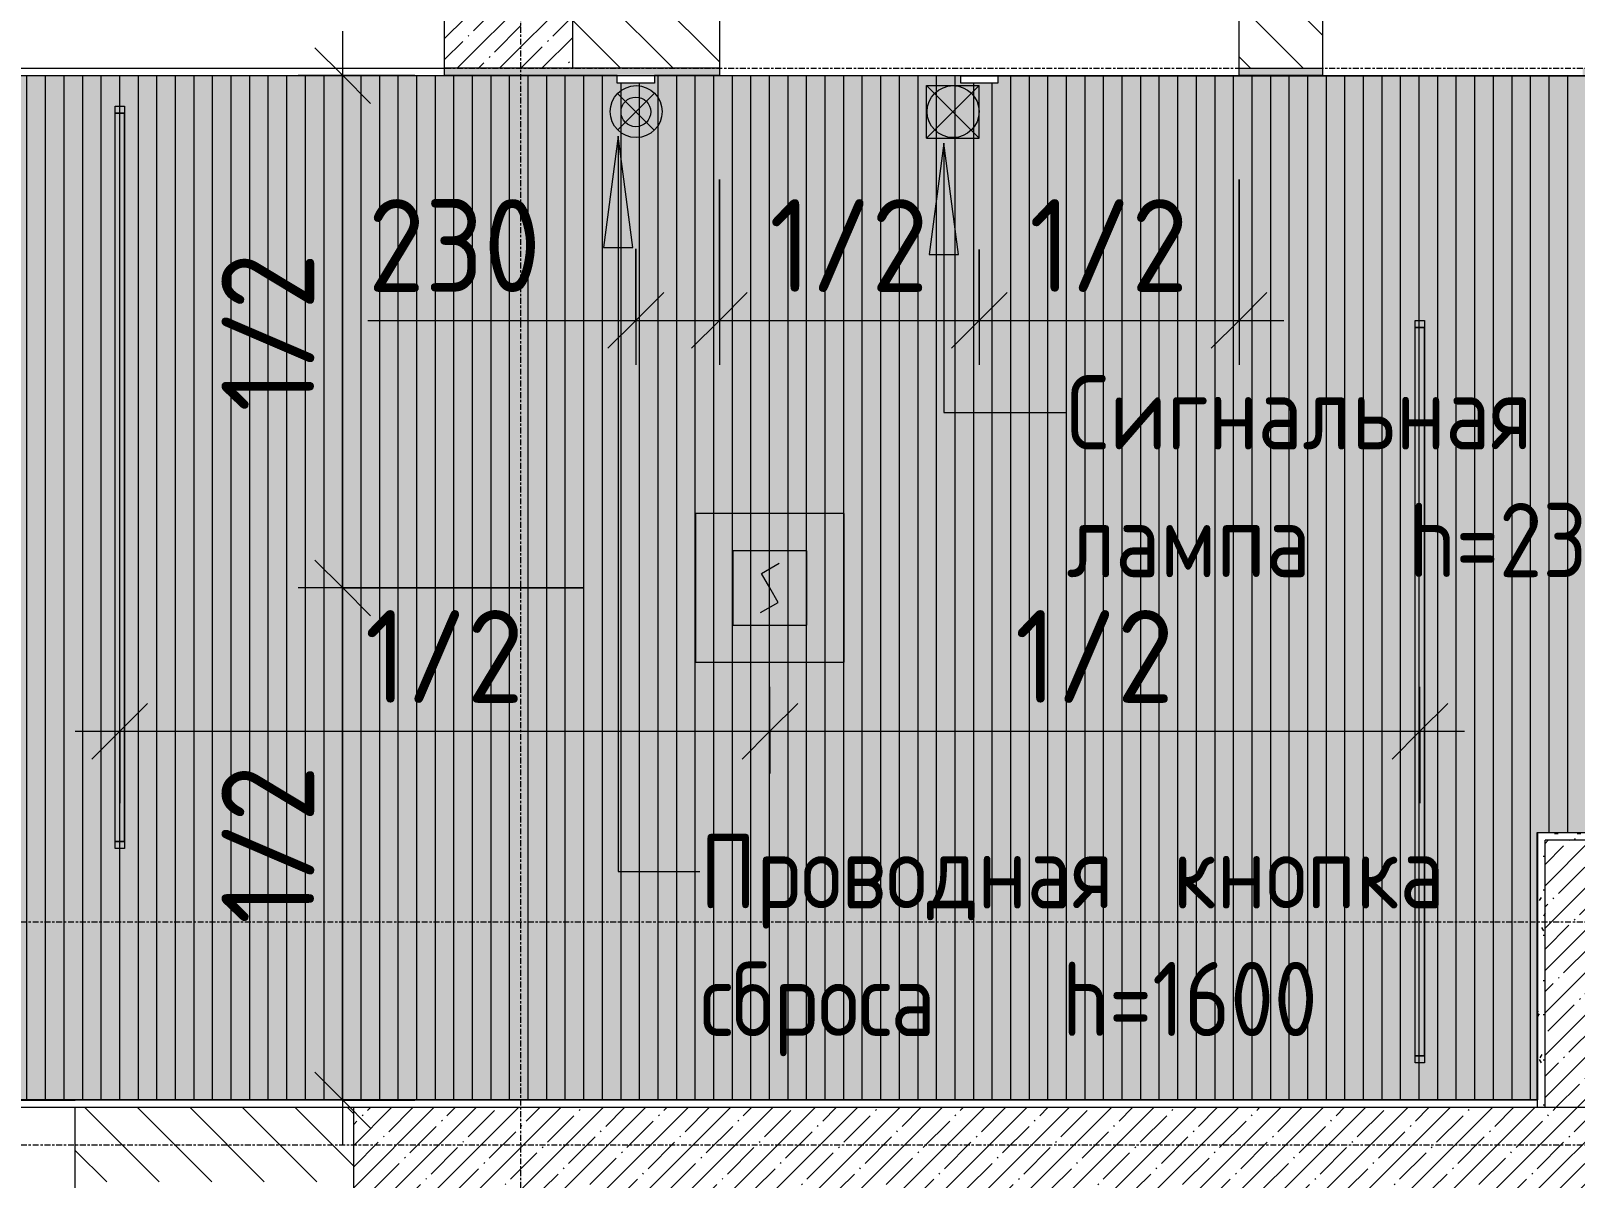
# Model space of a CAD drawing. Header units: millimetres. Extents: x 81303 to 275082, y -8553 to 29000.
# Drawn here: x 93341 to 97500, y 10410 to 13500 of the extents above; entities that cross this region are included whole.
import ezdxf

# ---------------------------------------------------------------- set-up
doc = ezdxf.new("R2010")
doc.units = ezdxf.units.MM
doc.linetypes.add('Осевая', pattern=[31.75, 6.35, -4.7625, 15.875, -4.7625])
for name, color, linetype, lineweight in [('A-ANNO-DIMS', 7, 'Continuous', 9), ('A-ANNO-DIMS-100', 7, 'Continuous', 9), ('A-CLNG-PATT', 7, 'Continuous', 9), ('A-WALL', 7, 'Continuous', 9), ('I-WALL', 7, 'Continuous', 9), ('Q-SPCQ', 7, 'Continuous', 9), ('Оси-2', 7, 'Осевая', 9)]:
    doc.layers.add(name, color=color, linetype=linetype, lineweight=lineweight)
for name, color, linetype, lineweight, true_color in [('A-ANNO-NOTE', 1, 'Continuous', 9, 0xff0000), ('A-CLNG-1', 7, 'Continuous', 9, 0xeaeaea), ('A-WALL-1', 7, 'Continuous', 9, 0x3c3c3c), ('A-WALL-FNSH-1', 7, 'Continuous', 9, 0x3c3c3c), ('E-LITE-EQPM-1', 7, 'Continuous', 9, 0xff8080), ('G-ANNO-TEXT-1', 7, 'Continuous', 9, 0x3c3c3c), ('I-WALL-1', 7, 'Continuous', 9, 0x535353), ('Q-SPCQ-3', 7, 'Continuous', 9, 0x008040), ('Q-SPCQ-4', 1, 'Continuous', 9, 0xff0000)]:
    doc.layers.add(name, color=color, linetype=linetype, lineweight=lineweight, true_color=true_color)
doc.layers.add('A-CLNG-PATT-1', color=7, linetype='Continuous', lineweight=9, transparency=1)
doc.styles.add('GOST Common', font='GOST_Common.ttf', dxfattribs={"width": 0.9, "height": 200})
doc.styles.add('ISOCPEUR', font='isocpeur.ttf', dxfattribs={"width": 0.9, "height": 250})
doc.dimstyles.new('ISO-2_5_0_9К_БОЛЬШОЙ', dxfattribs={"dimscale": 304.8, "dimtxt": 248.995294, "dimasz": 0.492126, "dimexe": 0.393701, "dimexo": 0.984252, "dimgap": 0, "dimtad": 1, "dimdec": 0, "dimrnd": 10, "dimzin": 0, "dimdsep": 46, "dimtxsty": 'ISOCPEUR', "dimblk1": 'OBLIQUE', "dimblk2": 'OBLIQUE', "dimsah": 1, "dimcen": 0.09, "dimdle": 0.393701, "dimazin": 0, "dimtfac": 1, "dimtdec": 4, "dimtix": 1, "dimtmove": 0, "dimatfit": 3, "dimfxl": 1, "dimtvp": 1, "dimtolj": 1, "dimtzin": 0, "dimarcsym": 2})
doc.dimstyles.new('ISO-2_5_0_9К_БОЛЬШОЙ_1', dxfattribs={"dimscale": 304.8, "dimtxt": 248.995294, "dimasz": 0.492126, "dimexe": 0.393701, "dimexo": 0.984252, "dimgap": 0, "dimtad": 1, "dimdec": 0, "dimrnd": 10, "dimzin": 0, "dimdsep": 46, "dimtxsty": 'ISOCPEUR', "dimblk1": 'OBLIQUE', "dimblk2": 'OBLIQUE', "dimsah": 1, "dimcen": 0.09, "dimdle": 0.393701, "dimazin": 0, "dimtfac": 1, "dimtdec": 4, "dimtix": 1, "dimtmove": 1, "dimatfit": 3, "dimfxl": 1, "dimtvp": 1, "dimtolj": 1, "dimtzin": 0, "dimarcsym": 2})
pattern_1 = [(45, (0, 0), (-57.024626, 57.024626), []), (45, (57.025, 0), (-57.024626, 57.024626), [100.806, -20.161, 3.353, -16.808])]
pattern_2 = [(135, (0, 0), (-70.71068, -70.71068), [])]
pattern_3 = [(0, (0, 0), (121.92, 30.48), [10.058, -81.382, 10.058, -81.382, -487.68]), (0, (0, 0), (121.92, 30.48), [-182.88, 10.058, -172.822, 10.058, -81.382, -213.36]), (0, (0, 0), (121.92, 30.48), [-457.2, 10.058, -50.902, 10.058, -142.342]), (120, (45.72, 15.24), (-87.356454, 90.345817), [10.058, -81.382, 10.058, -81.382, -487.68]), (120, (45.72, 15.24), (-87.356454, 90.345817), [-182.88, 10.058, -172.822, 10.058, -81.382, -213.36]), (120, (45.72, 15.24), (-87.356454, 90.345817), [-457.2, 10.058, -50.902, 10.058, -142.342]), (240, (60.96, 76.2), (-34.563546, -120.825817), [10.058, -81.382, 10.058, -81.382, -487.68]), (240, (60.96, 76.2), (-34.563546, -120.825817), [-182.88, 10.058, -172.822, 10.058, -81.382, -213.36]), (240, (60.96, 76.2), (-34.563546, -120.825817), [-457.2, 10.058, -50.902, 10.058, -142.342])]

# ---------------------------------------------------------------- blocks, each defined once
blk = doc.blocks.new('Downlight - Strip - 2000 мм-27655400-Сводный план потолка 3 этажа в осях 23-33')
at = {"layer": 'E-LITE-EQPM-1'}
for p, q in [((-1000, -231.3), (-1000, -205.9)), ((-1000, -205.9), (-980.9, -205.9)), ((-980.9, -231.3), (-980.9, -205.9)), ((-980.9, -205.9), (981, -205.9)), ((-980.9, -205.9), (-980.9, -231.3)), ((-980.9, -231.3), (-980.9, -205.9)), ((-980.9, -205.9), (-980.9, -231.3)), ((-980.9, -205.9), (981, -205.9)), ((-980.9, -205.9), (981, -205.9)), ((981, -205.9), (981, -231.3)), ((981, -231.3), (981, -205.9)), ((981, -205.9), (1000, -205.9)), ((981, -231.3), (981, -205.9)), ((981, -205.9), (981, -231.3)), ((1000, -205.9), (1000, -231.3)), ((-980.9, -231.3), (-1000, -231.3)), ((981, -231.3), (-980.9, -231.3)), ((981, -231.3), (-980.9, -231.3)), ((-980.9, -231.3), (981, -231.3)), ((1000, -231.3), (981, -231.3))]:
    blk.add_line(p, q, dxfattribs=at)
blk = doc.blocks.new('оповещатель охранно-звуковойrfa - Сигнальная лампа-29719814-Сводный план потолка 3 этажа в осях 23-33')
at = {"layer": 'Q-SPCQ-3'}
for p, q in [((267.1, 178.4), (125.4, 36.7)), ((267.1, 178.3), (125.4, 178.3)), ((125.4, 178.3), (125.4, 36.7)), ((125.4, 178.3), (267.1, 36.7)), ((267.1, 178.4), (267.1, 36.7)), ((75, 10), (75, 30)), ((75, 30), (175, 30)), ((267.1, 36.7), (125.4, 36.7)), ((175, 30), (175, 10))]:
    blk.add_line(p, q, dxfattribs=at)
blk.add_circle((195.4, 107), 70, dxfattribs=at)
blk = doc.blocks.new('Проводная кнопка сброса GC-0421W1 - Кнопка выхода 2-29719815-Сводный план потолка 3 этажа в осях 23-33')
at = {"layer": 'Q-SPCQ-3'}
for p, q in [((173.8, 156.3), (74.8, 57.3)), ((75.4, 157.2), (174.3, 58.2)), ((75, 10), (75, 30)), ((75, 30), (175, 30)), ((175, 10), (75, 10)), ((175, 30), (175, 10))]:
    blk.add_line(p, q, dxfattribs=at)
for centre, radius in [((124.2, 107), 70), ((124.9, 107.7), 40)]:
    blk.add_circle(centre, radius, dxfattribs=at)
blk = doc.blocks.new('Извещатель потолочный - Монтируемые на перекрытии-30351624-Сводный план потолка 3 этажа в осях 23-33')
at = {"layer": 'Q-SPCQ'}
for p, q in [((-300, 300), (-300, -100)), ((100, 300), (-300, 300)), ((100, -100), (100, 300)), ((0, 200), (-200, 200)), ((-200, 200), (-200, 0)), ((-122.5, 139), (-74.9, 166.5)), ((0, 0), (0, 200)), ((-100, 100), (-122.5, 139)), ((-77.5, 61), (-100, 100)), ((-125.1, 33.5), (-77.5, 61)), ((-200, 0), (0, 0)), ((-300, -100), (100, -100))]:
    blk.add_line(p, q, dxfattribs=at)
blk = doc.blocks.new('DIMBLOCK34-Сводный план потолка 3 этажа в осях 23-33')
at = {"layer": 'A-ANNO-DIMS-100'}
for p, q in [((95195, 13100), (95195, 12600.6)), ((95195, 12720.6), (95195, 13100)), ((94970, 12913), (94970, 12600.6)), ((94970, 12720.6), (94970, 12913)), ((94248.1, 12720.6), (94822.2, 12720.6)), ((94822.2, 12720.6), (95082.5, 12720.6)), ((94850, 12720.6), (95315, 12720.6))]:
    blk.add_line(p, q, dxfattribs=at)
at = {"layer": 'A-ANNO-DIMS-100', "lineweight": 20}
for p, q in [((94970, 12720.6), (95045, 12795.6)), ((95195, 12720.6), (95270, 12795.6)), ((94970, 12720.6), (94895, 12645.6)), ((95195, 12720.6), (95120, 12645.6))]:
    blk.add_line(p, q, dxfattribs=at)
at = {"layer": 'A-ANNO-DIMS-100', "color": 0, "insert": (94248.1, 13047.2), "char_height": 250, "width": 568.858, "attachment_point": 1, "line_spacing_factor": 1.149209, "style": 'ISOCPEUR'}
blk.add_mtext('230', dxfattribs=at)
blk = doc.blocks.new('_Oblique')
at = {"color": 0, "linetype": 'ByBlock', "lineweight": -2}
blk.add_line((-0.5, -0.5), (0.5, 0.5), dxfattribs=at)
blk = doc.blocks.new('DIMBLOCK35-Сводный план потолка 3 этажа в осях 23-33')
at = {"layer": 'A-ANNO-DIMS-100'}
for p, q in [((95195, 13100), (95195, 12600.6)), ((95195, 12720.6), (95195, 13100)), ((95895, 12911.6), (95895, 12600.6)), ((95895, 12720.6), (95895, 12911.6)), ((95075, 12720.6), (95895, 12720.6))]:
    blk.add_line(p, q, dxfattribs=at)
at = {"layer": 'A-ANNO-DIMS-100', "lineweight": 20}
for p, q in [((95195, 12720.6), (95270, 12795.6)), ((95895, 12720.6), (95970, 12795.6)), ((95195, 12720.6), (95120, 12645.6)), ((95895, 12720.6), (95820, 12645.6))]:
    blk.add_line(p, q, dxfattribs=at)
at = {"layer": 'A-ANNO-DIMS-100', "color": 0, "insert": (95329.5, 13047.2), "char_height": 250, "width": 517.144, "attachment_point": 1, "line_spacing_factor": 1.149209, "style": 'ISOCPEUR'}
blk.add_mtext('1/2', dxfattribs=at)
blk = doc.blocks.new('DIMBLOCK36-Сводный план потолка 3 этажа в осях 23-33')
at = {"layer": 'A-ANNO-DIMS-100'}
for p, q in [((96595, 13100), (96595, 12600.6)), ((96595, 12720.6), (96595, 13100)), ((95895, 12911.6), (95895, 12600.6)), ((95895, 12720.6), (95895, 12911.6)), ((95895, 12720.6), (96715, 12720.6))]:
    blk.add_line(p, q, dxfattribs=at)
at = {"layer": 'A-ANNO-DIMS-100', "lineweight": 20}
for p, q in [((95895, 12720.6), (95970, 12795.6)), ((96595, 12720.6), (96670, 12795.6)), ((95895, 12720.6), (95820, 12645.6)), ((96595, 12720.6), (96520, 12645.6))]:
    blk.add_line(p, q, dxfattribs=at)
at = {"layer": 'A-ANNO-DIMS-100', "color": 0, "insert": (96029.5, 13047.2), "char_height": 250, "width": 517.144, "attachment_point": 1, "line_spacing_factor": 1.149209, "style": 'ISOCPEUR'}
blk.add_mtext('1/2', dxfattribs=at)
blk = doc.blocks.new('DIMBLOCK77-Сводный план потолка 3 этажа в осях 23-33')
at = {"layer": 'A-ANNO-DIMS-100', "lineweight": 20}
for p, q in [((94180.5, 12000), (94105.5, 12075)), ((94180.5, 12000), (94255.5, 11925)), ((94180.5, 10620), (94105.5, 10695)), ((94180.5, 10620), (94255.5, 10545))]:
    blk.add_line(p, q, dxfattribs=at)
at = {"layer": 'A-ANNO-DIMS-100'}
for p, q in [((94831, 12000), (94060.5, 12000)), ((94180.5, 10500), (94180.5, 12000)), ((94180.5, 12000), (94831, 12000)), ((94374.4, 10620), (94060.5, 10620)), ((94180.5, 10620), (94374.4, 10620))]:
    blk.add_line(p, q, dxfattribs=at)
at = {"layer": 'A-ANNO-DIMS-100', "color": 0, "insert": (93853.9, 11094.5), "char_height": 250, "width": 517.144, "attachment_point": 1, "rotation": 90, "line_spacing_factor": 1.149209, "style": 'ISOCPEUR'}
blk.add_mtext('1/2', dxfattribs=at)
blk = doc.blocks.new('DIMBLOCK78-Сводный план потолка 3 этажа в осях 23-33')
at = {"layer": 'A-ANNO-DIMS-100'}
for p, q in [((94180.5, 12000), (94180.5, 13500)), ((94374.4, 13380), (94060.5, 13380)), ((94180.5, 13380), (94374.4, 13380)), ((94831, 12000), (94060.5, 12000)), ((94180.5, 12000), (94831, 12000))]:
    blk.add_line(p, q, dxfattribs=at)
at = {"layer": 'A-ANNO-DIMS-100', "lineweight": 20}
for p, q in [((94180.5, 13380), (94105.5, 13455)), ((94180.5, 13380), (94255.5, 13305)), ((94180.5, 12000), (94105.5, 12075)), ((94180.5, 12000), (94255.5, 11925))]:
    blk.add_line(p, q, dxfattribs=at)
at = {"layer": 'A-ANNO-DIMS-100', "color": 0, "insert": (93853.9, 12474.5), "char_height": 250, "width": 517.144, "attachment_point": 1, "rotation": 90, "line_spacing_factor": 1.149209, "style": 'ISOCPEUR'}
blk.add_mtext('1/2', dxfattribs=at)
blk = doc.blocks.new('DIMBLOCK79-Сводный план потолка 3 этажа в осях 23-33')
at = {"layer": 'A-ANNO-DIMS-100'}
for p, q in [((93580, 11419.7), (93580, 11733.6)), ((95331, 11500), (95331, 11733.6)), ((93460, 11613.6), (95331, 11613.6)), ((93580, 11613.6), (93580, 11419.7)), ((95331, 11613.6), (95331, 11500))]:
    blk.add_line(p, q, dxfattribs=at)
at = {"layer": 'A-ANNO-DIMS-100', "lineweight": 20}
for p, q in [((93580, 11613.6), (93655, 11688.6)), ((95331, 11613.6), (95406, 11688.6)), ((93580, 11613.6), (93505, 11538.6)), ((95331, 11613.6), (95256, 11538.6))]:
    blk.add_line(p, q, dxfattribs=at)
at = {"layer": 'A-ANNO-DIMS-100', "color": 0, "insert": (94240, 11940.2), "char_height": 250, "width": 517.144, "attachment_point": 1, "line_spacing_factor": 1.149209, "style": 'ISOCPEUR'}
blk.add_mtext('1/2', dxfattribs=at)
blk = doc.blocks.new('DIMBLOCK80-Сводный план потолка 3 этажа в осях 23-33')
at = {"layer": 'A-ANNO-DIMS-100'}
for p, q in [((95331, 11500), (95331, 11733.6)), ((97082, 11419.7), (97082, 11733.6)), ((95331, 11613.6), (97202, 11613.6)), ((95331, 11613.6), (95331, 11500)), ((97082, 11613.6), (97082, 11419.7))]:
    blk.add_line(p, q, dxfattribs=at)
at = {"layer": 'A-ANNO-DIMS-100', "lineweight": 20}
for p, q in [((95331, 11613.6), (95406, 11688.6)), ((97082, 11613.6), (97157, 11688.6)), ((95331, 11613.6), (95256, 11538.6)), ((97082, 11613.6), (97007, 11538.6))]:
    blk.add_line(p, q, dxfattribs=at)
at = {"layer": 'A-ANNO-DIMS-100', "color": 0, "insert": (95991, 11940.2), "char_height": 250, "width": 517.144, "attachment_point": 1, "line_spacing_factor": 1.149209, "style": 'ISOCPEUR'}
blk.add_mtext('1/2', dxfattribs=at)

msp = doc.modelspace()

# ---------------------------------------------------------------- hatches: boundary and pattern name
at = {"layer": 'A-ANNO-NOTE'}
msp.add_hatch(color=256, dxfattribs=at).paths.add_polyline_path([(97398, 10621), (97398, 11341), (98479, 11341), (98479, 12355.4), (98473.7, 12311.6), (98456.6, 12266.6), (98429.2, 12226.9), (98393.1, 12194.9), (98350.4, 12172.5), (98303.6, 12161), (98255.4, 12161), (98208.6, 12172.5), (98165.9, 12194.9), (98129.8, 12226.9), (98102.4, 12266.6), (98085.3, 12311.6), (98079.5, 12359.5), (98085.3, 12407.4), (98102.4, 12452.4), (98129.8, 12492.1), (98165.9, 12524.1), (98208.6, 12546.5), (98255.4, 12558), (98303.6, 12558), (98350.4, 12546.5), (98393.1, 12524.1), (98429.2, 12492.1), (98456.6, 12452.4), (98473.7, 12407.4), (98479, 12363.6), (98479, 13379), (95945, 13379), (95945, 13360), (95845, 13360), (95845, 13379), (95020, 13379), (95020, 13360), (94920, 13360), (94920, 13379), (84991, 13379), (84991, 10621), (97363, 10621)])
at = {"layer": 'A-CLNG-PATT'}
h = msp.add_hatch(dxfattribs=at)
h.set_pattern_fill('FP_28', color=256, style=0, pattern_type=2)
h.set_pattern_definition([(90, (89380, 14050.656), (50, -3e-15), [])])
h.paths.add_polyline_path([(97398, 10621), (97398, 11341), (98479, 11341), (98479, 12355.4), (98473.7, 12311.6), (98456.6, 12266.6), (98429.2, 12226.9), (98393.1, 12194.9), (98350.4, 12172.5), (98303.6, 12161), (98255.4, 12161), (98208.6, 12172.5), (98165.9, 12194.9), (98129.8, 12226.9), (98102.4, 12266.6), (98085.3, 12311.6), (98079.5, 12359.5), (98085.3, 12407.4), (98102.4, 12452.4), (98129.8, 12492.1), (98165.9, 12524.1), (98208.6, 12546.5), (98255.4, 12558), (98303.6, 12558), (98350.4, 12546.5), (98393.1, 12524.1), (98429.2, 12492.1), (98456.6, 12452.4), (98473.7, 12407.4), (98479, 12363.6), (98479, 13379), (95945, 13379), (95945, 13360), (95845, 13360), (95845, 13379), (95020, 13379), (95020, 13360), (94920, 13360), (94920, 13379), (84991, 13379), (84991, 10621), (97363, 10621)])
at = {"layer": 'A-CLNG-PATT-1'}
msp.add_hatch(color=256, dxfattribs=at).paths.add_polyline_path([(97398, 10621), (97398, 11341), (98479, 11341), (98479, 12355.4), (98473.7, 12311.6), (98456.6, 12266.6), (98429.2, 12226.9), (98393.1, 12194.9), (98350.4, 12172.5), (98303.6, 12161), (98255.4, 12161), (98208.6, 12172.5), (98165.9, 12194.9), (98129.8, 12226.9), (98102.4, 12266.6), (98085.3, 12311.6), (98079.5, 12359.5), (98085.3, 12407.4), (98102.4, 12452.4), (98129.8, 12492.1), (98165.9, 12524.1), (98208.6, 12546.5), (98255.4, 12558), (98303.6, 12558), (98350.4, 12546.5), (98393.1, 12524.1), (98429.2, 12492.1), (98456.6, 12452.4), (98473.7, 12407.4), (98479, 12363.6), (98479, 13379), (95945, 13379), (95945, 13360), (95845, 13360), (95845, 13379), (95020, 13379), (95020, 13360), (94920, 13360), (94920, 13379), (84991, 13379), (84991, 10621), (97363, 10621)])
at = {"layer": 'G-ANNO-TEXT-1'}
for points in [[(94922.4, 13216.6), (94882.9, 12916.6), (94961.9, 12916.6)], [(95799.9, 13197.8), (95760.4, 12897.8), (95839.4, 12897.8)]]:
    msp.add_hatch(color=256, dxfattribs=at).paths.add_polyline_path(points)
at = {"layer": 'I-WALL'}
h = msp.add_hatch(dxfattribs=at)
h.set_pattern_fill('FP_1', color=256, style=0, pattern_type=2)
h.set_pattern_definition(pattern_1)
h.paths.add_polyline_path([(94800, 13400), (94800, 13620), (94455, 13620), (94455, 13400), (94785.4, 13400)])
h.paths.add_polyline_path([(93055, 13400), (93055, 13620), (92810, 13620), (92810, 13400)])
h = msp.add_hatch(dxfattribs=at)
h.set_pattern_fill('FP_4', color=256, style=0, pattern_type=2)
h.set_pattern_definition(pattern_2)
h.paths.add_polyline_path([(96595, 13400), (96820, 13400), (96820, 13600), (96595, 13600)])
h.paths.add_polyline_path([(94800, 13400), (95195, 13400), (95195, 13600), (94800, 13600)])
h = msp.add_hatch(dxfattribs=at)
h.set_pattern_fill('FP_21', color=256, style=0, pattern_type=2)
h.set_pattern_definition(pattern_3)
h.paths.add_polyline_path([(97800, 13380), (97800, 13400), (97520, 13400), (97520, 13380)])
h.paths.add_polyline_path([(96820, 13380), (96820, 13400), (96595, 13400), (96595, 13380)])
h.paths.add_polyline_path([(95195, 13380), (95195, 13400), (94455, 13400), (94455, 13380), (95020, 13380)])
h.paths.add_polyline_path([(93055, 13380), (93055, 13400), (92250, 13400), (92250, 13380)])
h.paths.add_polyline_path([(91300, 13380), (91300, 13400), (90400, 13400), (90400, 13380)])
h.paths.add_polyline_path([(89450, 13380), (89450, 13400), (88200, 13400), (88200, 13380)])
h.paths.add_polyline_path([(87318.4, 13380), (87500, 13380), (87500, 13400), (87318.4, 13400)])
h.paths.add_polyline_path([(86060, 13380), (86618.4, 13380), (86618.4, 13400), (86060, 13400)])
h.paths.add_polyline_path([(85110, 13380), (85110, 13400), (84990, 13400), (84991, 13380)])
h = msp.add_hatch(dxfattribs=at)
h.set_pattern_fill('FP_21', color=256, style=0, pattern_type=2)
h.set_pattern_definition(pattern_3)
h.paths.add_polyline_path([(98500, 11320), (98500, 11340), (97399, 11340), (97399, 11320), (97419, 11320)])
h = msp.add_hatch(dxfattribs=at)
h.set_pattern_fill('FP_21', color=256, style=0, pattern_type=2)
h.set_pattern_definition(pattern_3)
h.paths.add_polyline_path([(97399, 10600), (97419, 10600), (97419, 11320), (97399, 11320), (97399, 10620)])
h = msp.add_hatch(dxfattribs=at)
h.set_pattern_fill('FP_1', color=256, style=0, pattern_type=2)
h.set_pattern_definition(pattern_1)
h.paths.add_polyline_path([(97419, 10600), (97639, 10600), (97639, 11320), (97419, 11320), (97419, 10954.1)])
h = msp.add_hatch(dxfattribs=at)
h.set_pattern_fill('FP_4', color=256, style=0, pattern_type=2)
h.set_pattern_definition(pattern_2)
h.paths.add_polyline_path([(107130, 10400), (107130, 10600), (105095, 10600), (105095.9, 10400)])
h.paths.add_polyline_path([(103645, 10400), (103645, 10600), (101610, 10600), (101610, 10400), (102518.3, 10400)])
h.paths.add_polyline_path([(94210, 10400), (94210, 10600), (93460, 10600), (93460, 10400), (94190, 10400)])
h.paths.add_polyline_path([(92030, 10400), (92510, 10400), (92510, 10600), (91385, 10600), (91385, 10400), (91950, 10400)])
h.paths.add_polyline_path([(89630, 10400), (89985, 10400), (89985, 10600), (89610, 10600), (89610, 10400)])
h = msp.add_hatch(dxfattribs=at)
h.set_pattern_fill('FP_1', color=256, style=0, pattern_type=2)
h.set_pattern_definition(pattern_1)
h.paths.add_polyline_path([(101229.4, 10380), (101610, 10380), (101610, 10600), (94210, 10600), (94210, 10380), (99940.6, 10380)])

# ---------------------------------------------------------------- linework, layer by layer
at = {"layer": 'A-ANNO-NOTE'}
for p, q in [((94920, 13379), (84991, 13379)), ((94920, 13360), (94920, 13379)), ((95020, 13360), (94920, 13360)), ((95845, 13379), (95020, 13379)), ((95020, 13379), (95020, 13360)), ((95845, 13360), (95845, 13379)), ((95945, 13360), (95845, 13360)), ((98479, 13379), (95945, 13379)), ((95945, 13379), (95945, 13360)), ((97398, 10621), (97398, 11341)), ((97398, 11341), (98479, 11341)), ((84991, 10621), (97363, 10621)), ((97363, 10621), (97398, 10621))]:
    msp.add_line(p, q, dxfattribs=at)
at = {"layer": 'A-CLNG-1'}
for p, q in [((94920, 13379), (84991, 13379)), ((95845, 13379), (95020, 13379)), ((95945, 13379), (98479, 13379)), ((97398, 11341), (98479, 11341)), ((97398, 10621), (84991, 10621))]:
    msp.add_line(p, q, dxfattribs=at)
at = {"layer": 'A-WALL'}
for p, q in [((94800, 13400), (94800, 15610)), ((95195, 13400), (94455, 13400)), ((96595, 13400), (96820, 13400)), ((100809, 11320), (97419, 11320))]:
    msp.add_line(p, q, dxfattribs=at)
at = {"layer": 'A-WALL-1'}
for p, q in [((96820, 14040), (96820, 13400)), ((94455, 13380), (94455, 13640)), ((95195, 13620), (95195, 13380)), ((96595, 13380), (96595, 13620)), ((96820, 13400), (96820, 13380)), ((94920, 13380), (94455, 13380)), ((95195, 13380), (95020, 13380)), ((96820, 13380), (96595, 13380)), ((97419, 10600), (97419, 11320)), ((97399, 10600), (97399, 10621)), ((93460, 10380), (93460, 10600)), ((103645, 10600), (93460, 10600)), ((94210, 6700), (94210, 10600))]:
    msp.add_line(p, q, dxfattribs=at)
at = {"layer": 'A-WALL-FNSH-1'}
for p, q in [((94455, 13379), (94455, 13380)), ((95195, 13380), (95195, 13379)), ((96595, 13379), (96595, 13380)), ((96820, 13380), (96820, 13379)), ((97398, 10621), (97398, 11341)), ((97399, 11340), (97399, 10621)), ((98480, 11340), (97399, 11340)), ((93460, 10620), (93460, 10621)), ((97399, 10620), (93460, 10620)), ((95906.5, 10621), (95906.5, 10622)), ((95906.5, 10622), (95977.6, 10622)), ((95977.6, 10621), (95906.5, 10621)), ((95977.6, 10622), (95977.6, 10621)), ((97172.3, 10622), (97172.3, 10621))]:
    msp.add_line(p, q, dxfattribs=at)
at = {"layer": 'G-ANNO-TEXT-1'}
for p, q in [((94922.4, 13216.6), (94882.9, 12916.6)), ((94961.9, 12916.6), (94922.4, 13216.6)), ((94922.4, 13216.6), (94922.4, 11236.4)), ((95799.9, 13197.8), (95760.4, 12897.8)), ((95839.4, 12897.8), (95799.9, 13197.8)), ((95799.9, 13197.8), (95799.9, 12472.8)), ((94882.9, 12916.6), (94961.9, 12916.6)), ((95760.4, 12897.8), (95839.4, 12897.8)), ((95799.9, 12472.8), (96130.6, 12472.8)), ((94922.4, 11236.4), (95142.8, 11236.4))]:
    msp.add_line(p, q, dxfattribs=at)
at = {"layer": 'I-WALL-1'}
for p, q in [((93055, 13400), (94455, 13400)), ((93055, 13380), (94455, 13380)), ((95195, 13380), (96595, 13380)), ((95845, 13379), (95945, 13379)), ((96820, 13380), (97520, 13380)), ((92510, 10620), (93460, 10620)), ((95977.6, 10622), (97172.3, 10622)), ((97172.3, 10621), (95977.6, 10621)), ((95986, 10621), (95986, 10622)), ((96286.7, 10621), (96286.7, 10622)), ((96302.6, 10622), (96302.6, 10621)), ((96681.8, 10621), (96681.8, 10622)), ((96712.3, 10622), (96712.3, 10621)), ((97028.4, 10621), (97028.4, 10622)), ((97058.9, 10622), (97058.9, 10621)), ((97262.4, 10622), (97262.4, 10621)), ((93460, 10600), (92510, 10600))]:
    msp.add_line(p, q, dxfattribs=at)
at = {"layer": 'Оси-2'}
for p, q in [((94660, 593.7), (94660, 24600)), ((84603.1, 13400), (121855, 13400)), ((84603.1, 11100), (122455, 11100)), ((84603.1, 10500), (122455, 10500))]:
    msp.add_line(p, q, dxfattribs=at)

# ---------------------------------------------------------------- block references
at = {"layer": 'E-LITE-EQPM-1', "rotation": 89.9999999999999}
for p in [(93361.4, 12298), (96863.4, 11720.5)]:
    msp.add_blockref('Downlight - Strip - 2000 мм-27655400-Сводный план потолка 3 этажа в осях 23-33', p, dxfattribs=at)
at = {"layer": 'Q-SPCQ-3', "rotation": 180}
for name, p in [('Проводная кнопка сброса GC-0421W1 - Кнопка выхода 2-29719815-Сводный план потолка 3 этажа в осях 23-33', (95095, 13390)), ('оповещатель охранно-звуковойrfa - Сигнальная лампа-29719814-Сводный план потолка 3 этажа в осях 23-33', (96020, 13390))]:
    msp.add_blockref(name, p, dxfattribs=at)
at = {"layer": 'Q-SPCQ-4'}
msp.add_blockref('Извещатель потолочный - Монтируемые на перекрытии-30351624-Сводный план потолка 3 этажа в осях 23-33', (95431, 11900), dxfattribs=at)

# ---------------------------------------------------------------- texts
at = {"layer": 'G-ANNO-TEXT-1', "char_height": 200, "attachment_point": 1, "style": 'GOST Common'}
for s, insert, width in [('Сигнальная', (96130.6, 12572.8), 1616.202), ('\\fGOST Common|b0|i0|c204|p34|;\\W.9; ', (97464.1, 12572.8), 79.367), ('  h=2300', (96833.1, 12228.8), 1103.924), ('лампа', (96130.6, 12228.8), 851.392), ('Проводная', (95142.8, 11336.4), 1464.683), ('\\fGOST Common|b0|i0|c204|p34|;\\W.9; ', (96351.3, 11336.4), 79.367), ('\\fGOST Common|b0|i0|c204|p34|;\\W.9; ', (97220.5, 11336.4), 50.506), ('кнопка', (96416.8, 11336.4), 974.05), ('сброса', (95142.8, 10992.5), 916.329), ('  h=1600', (95898.9, 10992.5), 1060.633)]:
    msp.add_mtext(s, dxfattribs=dict(at, insert=insert, width=width))

# ---------------------------------------------------------------- dimensions: what is measured, and where the dimension line sits
at = {"layer": 'A-ANNO-DIMS'}
for base, p1, p2, picture, middle in [((94180.5, 13380), (95131, 12000), (94074.4, 13380), 'DIMBLOCK78-Сводный план потолка 3 этажа в осях 23-33', (94055.5, 12690)), ((94180.5, 12000), (94074.4, 10620), (95131, 12000), 'DIMBLOCK77-Сводный план потолка 3 этажа в осях 23-33', (94055.5, 11310))]:
    dim = msp.add_linear_dim(base=base, p1=p1, p2=p2, angle=90, text='1/2', dimstyle='ISO-2_5_0_9К_БОЛЬШОЙ', override={"dimpost": '<>', "dimfxl": 1738.022842}, dxfattribs=at)
    dim.commit()
    dim.dimension.update_dxf_attribs({"geometry": picture, "text_midpoint": middle})
dim = msp.add_linear_dim(base=(95195, 12720.6), p1=(94970, 13213), p2=(95195, 13400), dimstyle='ISO-2_5_0_9К_БОЛЬШОЙ_1', override={"dimpost": '<>', "dimfxl": 292.545254}, dxfattribs=at)
dim.commit()
dim.dimension.update_dxf_attribs({"geometry": 'DIMBLOCK34-Сводный план потолка 3 этажа в осях 23-33', "text_midpoint": (94532.5, 12880.5), "dimtype": 160})
for base, p1, p2, override, picture, middle in [((95895, 12720.6), (95195, 13400), (95895, 13211.6), {"dimpost": '<>', "dimfxl": 724.899646}, 'DIMBLOCK35-Сводный план потолка 3 этажа в осях 23-33', (95545, 12845.6)), ((96595, 12720.6), (95895, 13211.6), (96595, 13400), {"dimpost": '<>', "dimfxl": 724.899646}, 'DIMBLOCK36-Сводный план потолка 3 этажа в осях 23-33', (96245, 12845.6)), ((95331, 11613.6), (93580, 11719.7), (95331, 11800), {"dimpost": '<>', "dimfxl": 1752.840364}, 'DIMBLOCK79-Сводный план потолка 3 этажа в осях 23-33', (94455.5, 11738.6)), ((97082, 11613.6), (95331, 11800), (97082, 11719.7), {"dimpost": '<>', "dimfxl": 1752.840364}, 'DIMBLOCK80-Сводный план потолка 3 этажа в осях 23-33', (96206.5, 11738.6))]:
    dim = msp.add_linear_dim(base=base, p1=p1, p2=p2, text='1/2', dimstyle='ISO-2_5_0_9К_БОЛЬШОЙ', override=override, dxfattribs=at)
    dim.commit()
    dim.dimension.update_dxf_attribs({"geometry": picture, "text_midpoint": middle})

doc.saveas('drawing.dxf')
